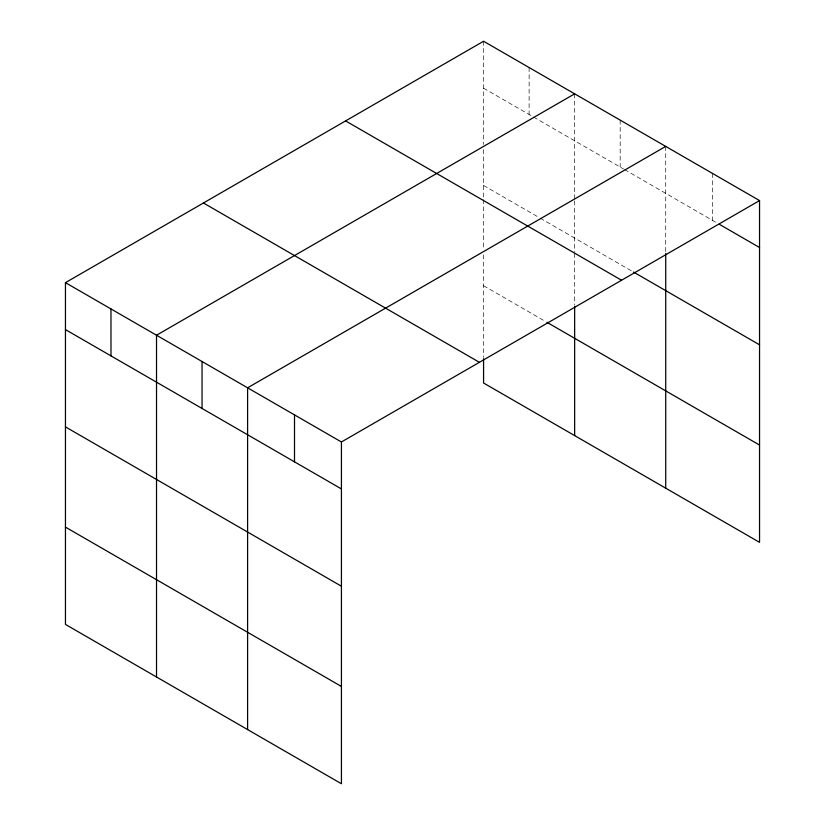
<?xml version="1.0" encoding="UTF-8"?>
<svg xmlns="http://www.w3.org/2000/svg" width="825" height="825" viewBox="0 0 825 825"><rect width="100%" height="100%" fill="white"/><g stroke="black" fill="none" stroke-linecap="round" stroke-linejoin="round"><path stroke-width="0.62" stroke-dasharray="4.12 3.09" d="M483.574 88.192L532.445 116.407M533.558 117.047L623.514 168.981M624.628 169.62L716.997 222.956M483.574 185.481L539.107 217.542M540.22 218.182L632.404 271.404M483.574 285.728L545.768 321.626M712.635 173.498L712.635 220.43M665.723 146.407L665.723 252.233M620.183 120.12L620.183 167.062M574.654 93.833L574.654 199.66M574.654 200.939L574.654 252.203M574.654 253.481L574.654 304.889M529.114 67.537L529.114 114.479M483.574 41.25L483.574 144.519M483.574 149.634L483.574 198.33M483.574 199.619L483.574 249.738M483.574 254.884L483.574 357.411"/><path stroke-width="1.24" d="M65.453 282.655L341.426 441.983L341.426 783.75L65.453 624.422L65.453 282.655L483.574 41.25L759.547 200.578L759.547 542.345L483.574 383.017L483.574 358.689M574.654 93.833L156.523 335.228L156.523 676.995M665.723 146.407L247.593 387.812L247.593 729.578M341.426 441.983L759.547 200.578M719.183 224.214L759.547 247.521M633.507 272.044L759.547 344.809M345.593 120.914L621.565 280.242M546.882 322.276L759.547 445.057M203.435 202.991L479.407 362.319M65.453 329.598L341.426 488.926M65.453 426.886L341.426 586.214M65.453 527.123L341.426 686.462M665.723 253.512L665.723 488.173M574.654 306.178L574.654 435.6M294.504 414.892L294.504 461.835M202.053 361.525L202.053 408.457M110.983 308.942L110.983 355.884"/></g></svg>
